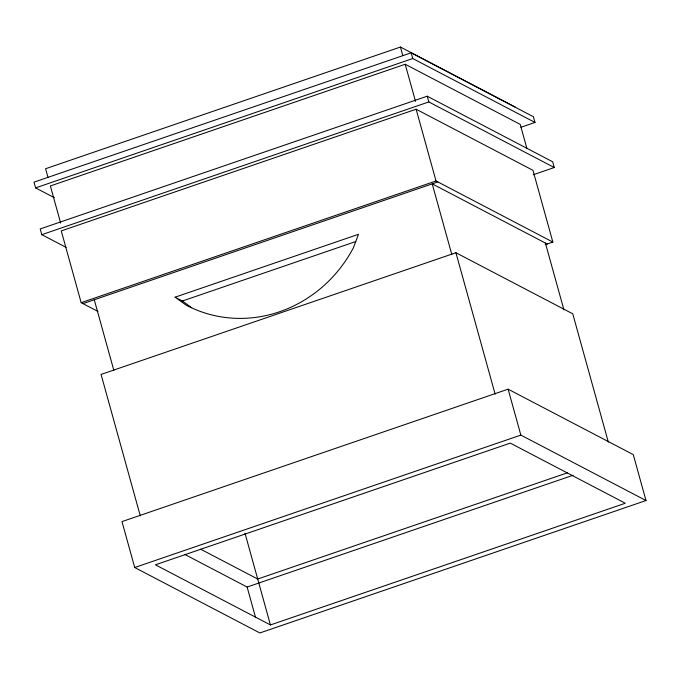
<?xml version="1.0" encoding="UTF-8"?>
<svg xmlns="http://www.w3.org/2000/svg" width="680" height="680" viewBox="0 0 680 680"><rect width="100%" height="100%" fill="white"/><g stroke="black" fill="none" stroke-linecap="round" stroke-linejoin="round"><path stroke-width="1.02" d="M515.448 107.177L400.435 47.039L45.586 168.733L47.974 177.344M520.948 127.279L534.99 122.459L533.4 116.722L411.162 52.802L34 182.146L35.589 187.893L54.4 197.727M35.589 187.893L412.751 58.54L534.99 122.459M526.906 148.504L520.226 124.397L405.212 64.26L50.362 185.954L60.665 223.125M533.205 174.751L554.26 167.526L552.67 161.789L427.227 96.195L40.205 228.93L41.794 234.668L66.13 247.393M41.794 234.668L428.825 101.932L554.26 167.526M545.224 244.69L552.857 242.072L532.958 170.315L416.126 109.225L61.268 230.919L81.166 302.676L97.954 311.449M81.166 302.676L436.024 180.974L552.857 242.072M82.994 303.628L437.852 181.934M175.083 297.194L358.496 234.294L353.396 247.767A128.758 121.269 -62.4 0 1 186.116 305.133L175.083 297.194L182.385 301.01L191.726 307.734M182.385 301.01L355.776 241.544M608.319 442.06L572.755 313.82L455.923 252.73L101.065 374.425L140.301 515.899M508.113 389.173L121.983 521.602L134.716 567.519L259.862 632.961L646 500.539L633.267 454.614L508.113 389.173L520.854 435.098L646 500.539M134.716 567.519L520.854 435.098M567.443 472.804L257.703 579.029L200.659 549.202M185.028 554.565L247.129 587.044L573.087 475.252M270.436 624.946L625.294 503.251L510.281 443.113L155.422 564.808L270.436 624.946L245.004 533.231M547.221 244.001L432.216 183.863L451.835 254.6M545.402 243.049L563.899 309.749M427.227 96.195L428.825 101.932M411.162 52.802L412.751 58.54M400.435 47.039L402.824 55.649M405.212 64.26L415.523 101.422M416.126 109.225L436.024 180.974M455.923 252.73L495.15 394.196M247.129 587.044L255.621 617.661M94.257 299.769L113.874 370.506"/></g></svg>
